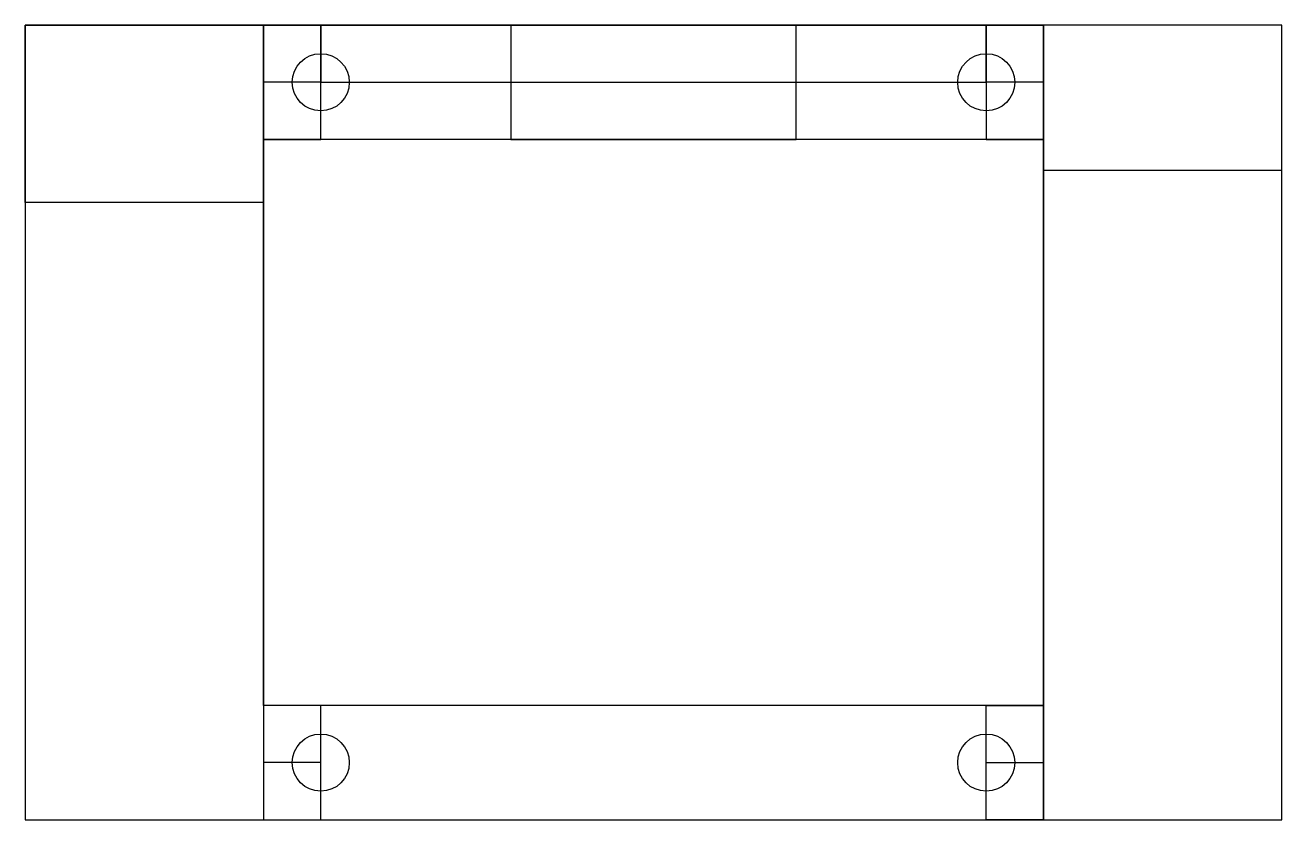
# Model space of a CAD drawing. Header units: millimetres. Extents: x 114 to 158, y -55.7 to -27.9.
import ezdxf

# ---------------------------------------------------------------- set-up
doc = ezdxf.new("R2010")
doc.units = ezdxf.units.MM
doc.layers.get('0').update_dxf_attribs({"linetype": 'CONTINUOUS'})

msp = doc.modelspace()

# ---------------------------------------------------------------- linework, layer by layer
for points in [[(158, -29.732), (158, -27.932), (114, -27.932), (114, -55.732), (158, -55.732)], [(114, -27.932), (122.35, -27.932), (149.65, -27.932), (149.65, -55.732), (147.65, -55.732), (147.65, -53.732), (149.65, -53.732), (149.65, -55.732), (147.65, -55.732), (147.65, -51.732), (149.65, -51.732), (149.65, -31.932), (122.35, -31.932), (122.35, -27.932), (122.35, -55.732), (124.35, -55.732), (124.35, -53.732), (122.35, -53.732), (122.35, -55.732), (124.35, -55.732), (124.35, -51.732), (122.35, -51.732), (122.35, -55.732), (149.65, -55.732), (149.65, -51.732), (122.35, -51.732), (122.35, -31.932), (124.35, -31.932), (124.35, -27.932), (122.35, -27.932), (124.35, -27.932), (124.35, -29.932), (147.65, -29.932), (147.65, -31.932), (149.65, -31.932), (149.65, -27.932), (149.65, -33), (158, -33), (158, -27.932), (149.65, -27.932), (149.65, -29.932), (147.65, -29.932), (147.65, -27.932), (149.65, -27.932), (147.65, -27.932), (147.65, -31.932), (124.35, -31.932), (124.35, -29.932), (122.35, -29.932), (122.35, -27.932), (122.35, -34.136), (114, -34.136)], [(124.35, -29.932), (131, -29.932), (131, -31.932), (141, -31.932), (141, -27.932), (131, -27.932), (131, -31.932), (124.35, -31.932)]]:
    msp.add_lwpolyline(points, close=True)
for centre in [(124.35, -29.932, 0), (147.65, -29.932, 0), (124.35, -53.732, 0), (147.65, -53.732, 0)]:
    msp.add_circle(centre, 1)

doc.saveas('drawing.dxf')
